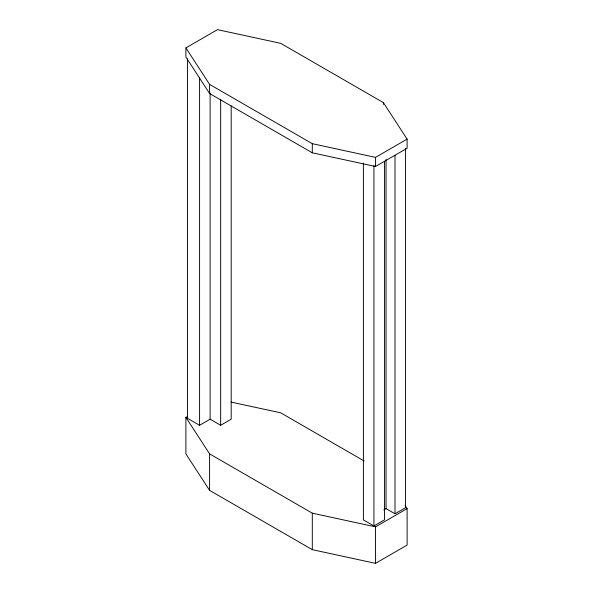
<?xml version="1.0" encoding="UTF-8"?>
<svg xmlns="http://www.w3.org/2000/svg" width="593" height="593" viewBox="0 0 593 593"><rect width="100%" height="100%" fill="white"/><g stroke="black" fill="none" stroke-linecap="round" stroke-linejoin="round"><path stroke-width="0.89" d="M185.891 47.9L217.49 29.65L280.697 43.333L383.412 102.633L407.109 139.125L407.109 148.25L375.51 166.492L312.303 152.809L209.588 93.509L185.891 57.017L185.891 47.9L209.588 84.391L312.303 143.684L375.51 157.375L407.109 139.125M405.093 505.503L407.109 508.609L407.109 545.1L375.51 563.35L312.303 549.667L209.588 490.367L185.891 453.875L185.891 417.383L187.47 416.471M187.47 58.855L187.47 418.295L199.582 425.285L210.115 419.207L220.655 425.285L231.188 419.207L231.188 105.969M383.79 509.913L386.043 508.609L394.997 513.783L405.53 507.697L405.53 148.265M363.398 163.082L363.398 519.861L373.931 525.947L384.464 519.861L384.464 161.355M185.891 417.383L209.588 453.875L312.303 513.175L375.51 526.858L407.109 508.609M231.033 402.069L280.697 412.817L364.154 460.998M394.997 155.27L394.997 513.783M386.043 159.369L386.043 508.609M383.412 102.633L383.412 104.457M375.51 157.375L375.51 166.492M375.51 526.858L375.51 563.35M373.931 165.58L373.931 525.947M312.303 143.684L312.303 152.809M312.303 513.175L312.303 549.667M220.655 99.201L220.655 425.285M210.115 93.123L210.115 419.207M209.588 84.391L209.588 93.509M209.588 453.875L209.588 490.367M199.582 77.898L199.582 425.285"/></g></svg>
